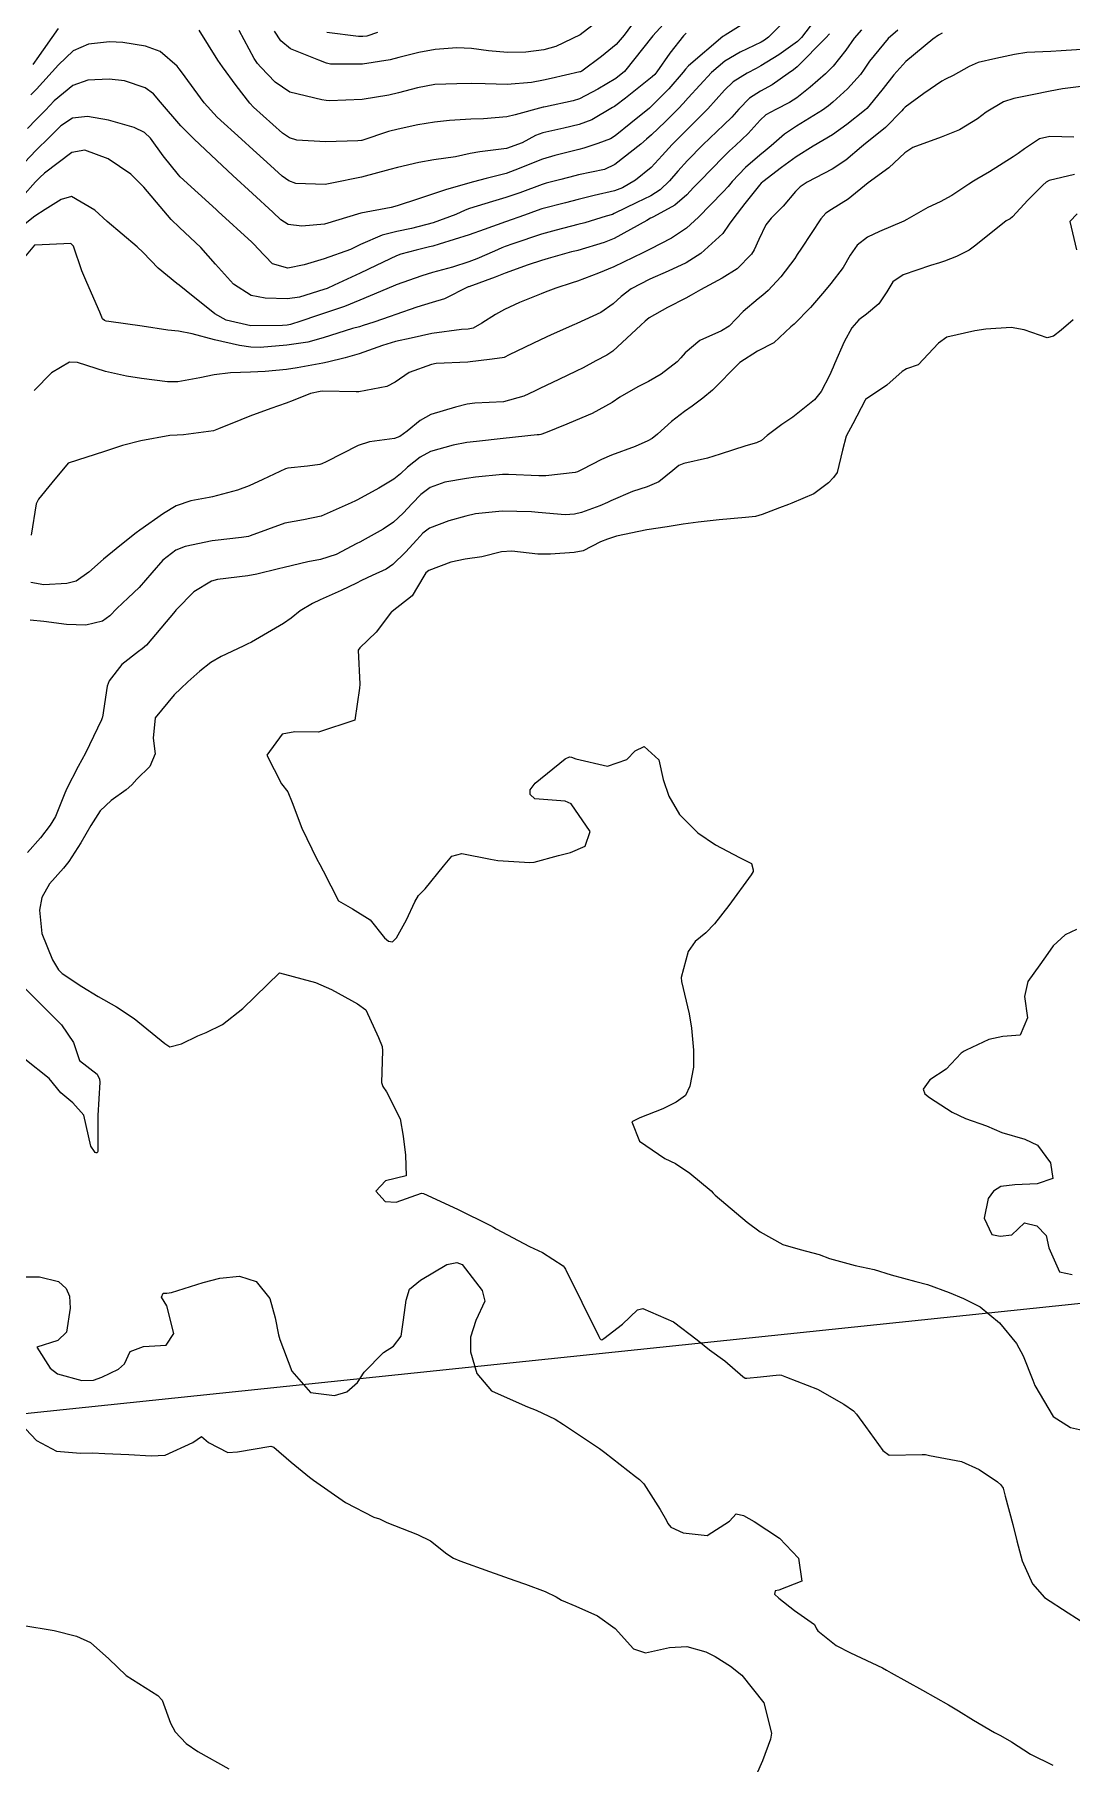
# Model space of a CAD drawing. Header units: metres. Extents: x 298520 to 308411, y 7433745 to 7450750.
# Drawn here: x 303359.4 to 303416.7, y 7440707 to 7440802.5 of the extents above; entities that cross this region are included whole.
import ezdxf

# ---------------------------------------------------------------- set-up
doc = ezdxf.new("R2010")
doc.units = ezdxf.units.M
doc.header["$LTSCALE"] = 10
doc.linetypes.add('CONTINUO', pattern=[0])
for name, color, linetype in [('Curvas de Nivel 1m', 11, 'Continuous'), ('Curvas de Nivel 5m', 15, 'Continuous'), ('TEXTO', 45, 'Continuous')]:
    doc.layers.add(name, color=color, linetype=linetype)

msp = doc.modelspace()

# ---------------------------------------------------------------- linework, layer by layer
at = {"layer": 'Curvas de Nivel 1m', "flags": 128}
for points, elevation in [([(303400.751, 7440803.132), (303399.944, 7440802.336), (303399.717, 7440802.163), (303399.54, 7440802.059), (303398.387, 7440801.499), (303397.529, 7440800.996), (303396.791, 7440800.371), (303395.509, 7440798.978), (303395.23, 7440798.669), (303394.97, 7440798.395), (303394.239, 7440797.655), (303393.481, 7440796.928), (303393.204, 7440796.687), (303392.891, 7440796.419), (303391.461, 7440795.29), (303390.886, 7440795.019), (303389.455, 7440794.718), (303389.244, 7440794.674), (303388.475, 7440794.47), (303387.665, 7440794.262), (303387.449, 7440794.196), (303386.208, 7440793.732), (303385.437, 7440793.467), (303384.706, 7440793.245), (303383.428, 7440792.857), (303383.194, 7440792.766), (303382.673, 7440792.541), (303381.418, 7440792.077), (303380.227, 7440791.76), (303379.413, 7440791.603), (303378.6, 7440791.399), (303377.406, 7440790.871), (303376.851, 7440790.608), (303375.397, 7440790.078), (303374.29, 7440789.745), (303373.392, 7440789.576), (303372.546, 7440789.814), (303371.722, 7440790.675), (303371.573, 7440790.846), (303371.406, 7440791.01), (303369.548, 7440792.699), (303369.425, 7440792.814), (303368.438, 7440793.71), (303367.451, 7440794.619), (303367.355, 7440794.721), (303366.506, 7440795.777), (303365.799, 7440796.745), (303365.478, 7440797.056), (303364.895, 7440797.343), (303363.488, 7440797.75), (303362.321, 7440797.951), (303361.489, 7440797.861), (303360.848, 7440797.434), (303360.219, 7440796.809), (303359.465, 7440796.077), (303358.854, 7440795.431)], 736), ([(303398.723, 7440803.181), (303397.544, 7440802.439), (303397.496, 7440802.408), (303397.432, 7440802.362), (303395.526, 7440800.736), (303395.358, 7440800.558), (303395.231, 7440800.393), (303394.432, 7440799.482), (303393.504, 7440798.534), (303393.364, 7440798.412), (303392.335, 7440797.583), (303391.479, 7440796.873), (303391.209, 7440796.71), (303390.51, 7440796.45), (303389.739, 7440796.189), (303389.469, 7440796.115), (303388.149, 7440795.79), (303387.464, 7440795.583), (303385.936, 7440794.981), (303385.456, 7440794.807), (303385.223, 7440794.744), (303384.351, 7440794.521), (303383.648, 7440794.33), (303383.449, 7440794.283), (303382.102, 7440793.891), (303381.44, 7440793.668), (303380.605, 7440793.398), (303379.429, 7440793.003), (303379.098, 7440792.913), (303377.423, 7440792.6), (303375.417, 7440792.001), (303374.163, 7440791.895), (303373.416, 7440791.976), (303372.997, 7440792.235), (303372.559, 7440792.663), (303371.438, 7440793.701), (303370.359, 7440794.691), (303369.461, 7440795.515), (303368.194, 7440796.713), (303367.484, 7440797.438), (303366.361, 7440798.737), (303365.965, 7440799.201), (303365.511, 7440799.538), (303364.362, 7440799.914), (303363.515, 7440800.016), (303362.346, 7440799.95), (303361.512, 7440799.652), (303360.488, 7440798.805), (303360.004, 7440798.304), (303359.487, 7440797.778), (303359.017, 7440797.287)], 737), ([(303394.51, 7440803.449), (303393.56, 7440802.41), (303391.984, 7440800.433), (303391.519, 7440800.039), (303390.511, 7440799.452), (303389.508, 7440798.931), (303389.163, 7440798.807), (303387.624, 7440798.479), (303387.526, 7440798.456), (303387.503, 7440798.454), (303385.952, 7440798.047), (303385.494, 7440797.929), (303384.197, 7440797.818), (303383.492, 7440797.797), (303382.316, 7440797.723), (303381.489, 7440797.635), (303380.577, 7440797.479), (303379.483, 7440797.25), (303378.954, 7440797.112), (303377.473, 7440796.625), (303377.453, 7440796.62), (303377.254, 7440796.603), (303375.472, 7440796.538), (303373.89, 7440796.646), (303373.475, 7440796.77), (303373.104, 7440797.03), (303371.5, 7440798.463), (303371.296, 7440798.682), (303370.542, 7440799.661), (303369.78, 7440800.697), (303369.527, 7440801.062), (303368.492, 7440802.711)], 739), ([(303390.673, 7440803.332), (303389.543, 7440802.46), (303388.189, 7440801.821), (303387.534, 7440801.629), (303386.534, 7440801.496), (303385.533, 7440801.479), (303384.475, 7440801.579), (303383.535, 7440801.696), (303382.725, 7440801.733), (303381.534, 7440801.643), (303380.627, 7440801.474), (303379.529, 7440801.199), (303379.04, 7440801.072), (303377.525, 7440800.831), (303375.745, 7440800.846), (303375.526, 7440800.898), (303375.105, 7440801.056), (303373.533, 7440801.691), (303373.008, 7440802.128), (303372.649, 7440802.663)], 741), ([(303405.083, 7440802.742), (303404.686, 7440802.279), (303404.215, 7440801.604), (303403.527, 7440800.734), (303403.098, 7440800.296), (303402.255, 7440799.566), (303401.503, 7440798.969), (303401.111, 7440798.712), (303400.352, 7440798.331), (303399.797, 7440798.03), (303399.487, 7440797.75), (303398.823, 7440797.003), (303398.13, 7440796.353), (303397.784, 7440796.042), (303397.467, 7440795.727), (303396.157, 7440794.379), (303395.808, 7440794.024), (303395.441, 7440793.626), (303394.776, 7440793.054), (303393.591, 7440792.408), (303393.478, 7440792.354), (303393.422, 7440792.322), (303393.217, 7440792.209), (303391.411, 7440791.215), (303390.867, 7440790.986), (303389.404, 7440790.548), (303389.334, 7440790.53), (303389.07, 7440790.463), (303387.775, 7440790.1), (303387.398, 7440789.994), (303386.666, 7440789.761), (303385.391, 7440789.284), (303384.837, 7440789.067), (303383.383, 7440788.544), (303383.355, 7440788.53), (303382.044, 7440787.879), (303381.369, 7440787.664), (303380.519, 7440787.415), (303379.359, 7440787.017), (303379.036, 7440786.905), (303378.133, 7440786.592), (303377.549, 7440786.4), (303377.35, 7440786.336), (303376.972, 7440786.228), (303375.344, 7440785.722), (303374.492, 7440785.488), (303373.339, 7440785.307), (303371.861, 7440785.195), (303371.338, 7440785.212), (303370.724, 7440785.302), (303369.342, 7440785.606), (303368.113, 7440785.945), (303367.347, 7440786.083), (303366.77, 7440786.151), (303365.349, 7440786.374), (303363.493, 7440786.627), (303363.352, 7440786.65), (303363.262, 7440786.682), (303363.159, 7440786.773), (303363.001, 7440787.133), (303362.286, 7440788.786), (303362.012, 7440789.414), (303361.556, 7440790.788), (303361.404, 7440790.924), (303359.431, 7440790.847), (303359.403, 7440790.836), (303358.478, 7440789.743)], 733), ([(303403.319, 7440802.521), (303403.115, 7440802.296), (303401.527, 7440800.693), (303401.318, 7440800.529), (303401.036, 7440800.325), (303400.151, 7440799.696), (303399.508, 7440799.34), (303398.898, 7440798.95), (303398.308, 7440798.352), (303397.927, 7440797.918), (303397.484, 7440797.486), (303396.318, 7440796.377), (303395.464, 7440795.513), (303394.928, 7440794.926), (303394.484, 7440794.4), (303393.959, 7440793.891), (303393.44, 7440793.571), (303392.667, 7440793.189), (303391.425, 7440792.58), (303391.325, 7440792.54), (303390.979, 7440792.444), (303389.798, 7440792.077), (303389.418, 7440791.972), (303388.22, 7440791.667), (303387.413, 7440791.445), (303385.823, 7440790.919), (303385.405, 7440790.767), (303385.217, 7440790.699), (303384.812, 7440790.516), (303383.84, 7440790.084), (303383.397, 7440789.917), (303382.479, 7440789.629), (303381.391, 7440789.328), (303380.803, 7440789.152), (303379.384, 7440788.655), (303379.33, 7440788.634), (303379.215, 7440788.582), (303377.937, 7440788.032), (303377.371, 7440787.799), (303376.521, 7440787.458), (303375.359, 7440787.068), (303375.032, 7440786.959), (303374.102, 7440786.643), (303373.538, 7440786.461), (303373.351, 7440786.426), (303373.098, 7440786.401), (303371.35, 7440786.388), (303369.978, 7440786.694), (303369.358, 7440787.038), (303367.77, 7440788.323), (303367.382, 7440788.627), (303367.252, 7440788.722), (303366.226, 7440789.572), (303365.4, 7440790.432), (303365.069, 7440790.753), (303363.417, 7440792.154), (303362.733, 7440792.777), (303361.434, 7440793.521), (303360.873, 7440793.357), (303359.976, 7440792.812), (303359.419, 7440792.448), (303358.52, 7440791.72)], 734), ([(303395.392, 7440802.545), (303395.251, 7440802.393), (303394.488, 7440801.446), (303393.769, 7440800.408), (303393.662, 7440800.269), (303393.52, 7440800.139), (303392.045, 7440798.968), (303391.504, 7440798.552), (303391.438, 7440798.506), (303391.327, 7440798.442), (303390.177, 7440797.769), (303389.489, 7440797.511), (303388.644, 7440797.31), (303387.481, 7440797.04), (303387.073, 7440796.892), (303386.346, 7440796.497), (303385.47, 7440796.187), (303383.99, 7440796.002), (303383.467, 7440795.911), (303382.649, 7440795.726), (303381.463, 7440795.552), (303380.627, 7440795.403), (303379.458, 7440795.125), (303379.028, 7440795.014), (303377.453, 7440794.6), (303375.816, 7440794.255), (303375.446, 7440794.199), (303373.839, 7440794.254), (303373.449, 7440794.387), (303373.082, 7440794.656), (303372.224, 7440795.432), (303371.467, 7440796.109), (303370.825, 7440796.686), (303369.491, 7440797.915), (303368.76, 7440798.707), (303367.52, 7440800.413), (303367.387, 7440800.587), (303367.268, 7440800.724), (303366.33, 7440801.537), (303365.534, 7440801.824), (303364.267, 7440802.031), (303363.536, 7440802.071), (303362.375, 7440801.941), (303361.531, 7440801.566), (303360.72, 7440800.802), (303359.509, 7440799.456), (303359.189, 7440799.14)], 738), ([(303409.548, 7440802.557), (303409.332, 7440802.436), (303409.032, 7440802.225), (303407.53, 7440800.993), (303406.872, 7440800.257), (303406.287, 7440799.487), (303405.497, 7440798.526), (303405.374, 7440798.392), (303405.241, 7440798.273), (303404.27, 7440797.497), (303403.479, 7440796.942), (303402.419, 7440796.306), (303401.467, 7440795.716), (303400.663, 7440795.126), (303399.633, 7440794.338), (303399.536, 7440794.255), (303399.45, 7440794.153), (303398.646, 7440793.137), (303398.024, 7440792.354), (303397.781, 7440791.995), (303397.414, 7440791.478), (303396.216, 7440790.378), (303395.398, 7440789.867), (303394.397, 7440789.396), (303393.388, 7440788.959), (303392.358, 7440788.425), (303391.804, 7440788.006), (303391.37, 7440787.605), (303390.681, 7440787.129), (303389.354, 7440786.511), (303389.318, 7440786.495), (303389.235, 7440786.461), (303387.931, 7440785.891), (303387.344, 7440785.618), (303385.613, 7440784.783), (303385.334, 7440784.641), (303385.233, 7440784.612), (303384.529, 7440784.518), (303383.466, 7440784.393), (303383.331, 7440784.383), (303381.589, 7440784.296), (303381.328, 7440784.253), (303380.097, 7440783.797), (303379.313, 7440783.268), (303378.861, 7440783.033), (303377.305, 7440782.736), (303377.174, 7440782.733), (303375.305, 7440782.771), (303375.173, 7440782.763), (303374.64, 7440782.637), (303373.683, 7440782.263), (303373.298, 7440782.109), (303372.453, 7440781.822), (303371.29, 7440781.386), (303370.79, 7440781.183), (303369.569, 7440780.697), (303369.369, 7440780.612), (303369.282, 7440780.588), (303367.634, 7440780.362), (303367.279, 7440780.352), (303366.875, 7440780.322), (303365.276, 7440780.034), (303364.265, 7440779.768), (303363.27, 7440779.442), (303361.263, 7440778.8), (303360.345, 7440777.71), (303359.619, 7440776.816), (303359.49, 7440776.557), (303359.213, 7440774.82)], 731), ([(303360.701, 7440802.803), (303359.526, 7440801.125), (303359.402, 7440800.943), (303359.307, 7440800.822)], 739), ([(303407.086, 7440802.71), (303406.563, 7440802.255), (303405.53, 7440801.012), (303405.235, 7440800.564), (303405.026, 7440800.275), (303404.315, 7440799.478), (303403.5, 7440798.73), (303403.26, 7440798.53), (303402.933, 7440798.298), (303401.484, 7440797.404), (303400.831, 7440796.975), (303400.085, 7440796.334), (303399.759, 7440796.048), (303399.468, 7440795.819), (303398.674, 7440795.135), (303397.942, 7440794.355), (303397.718, 7440794.088), (303397.444, 7440793.788), (303396.743, 7440793.061), (303396.073, 7440792.38), (303395.417, 7440791.787), (303394.584, 7440791.225), (303393.405, 7440790.613), (303393.006, 7440790.416), (303391.395, 7440789.648), (303390.545, 7440789.295), (303389.387, 7440788.855), (303389.093, 7440788.756), (303388.188, 7440788.472), (303387.605, 7440788.252), (303387.378, 7440788.159), (303386.194, 7440787.674), (303385.365, 7440787.287), (303384.87, 7440787.005), (303384.112, 7440786.522), (303383.621, 7440786.256), (303383.35, 7440786.198), (303382.985, 7440786.172), (303381.347, 7440785.956), (303380.206, 7440785.71), (303379.342, 7440785.51), (303378.63, 7440785.297), (303377.335, 7440784.843), (303376.56, 7440784.612), (303375.586, 7440784.369), (303375.328, 7440784.32), (303373.908, 7440784.06), (303373.323, 7440783.974), (303372.132, 7440783.856), (303371.32, 7440783.821), (303370.218, 7440783.793), (303369.318, 7440783.675), (303368.521, 7440783.502), (303367.312, 7440783.296), (303366.751, 7440783.289), (303365.314, 7440783.468), (303364.476, 7440783.597), (303363.319, 7440783.855), (303361.764, 7440784.356), (303361.326, 7440784.372), (303360.338, 7440783.789), (303359.385, 7440782.819)], 732), ([(303378.348, 7440802.592), (303377.748, 7440802.391), (303377.54, 7440802.357), (303377.299, 7440802.362), (303375.542, 7440802.587)], 742), ([(303417.516, 7440799.638), (303416.188, 7440799.468), (303415.511, 7440799.349), (303414.517, 7440799.151), (303413.505, 7440798.946), (303412.922, 7440798.758), (303411.973, 7440798.193), (303411.489, 7440797.817), (303410.491, 7440797.202), (303409.479, 7440796.809), (303407.914, 7440796.243), (303407.47, 7440795.935), (303406.602, 7440795.118), (303405.453, 7440794.29), (303404.338, 7440793.383), (303403.431, 7440792.818), (303403.12, 7440792.602), (303402.839, 7440792.299), (303401.77, 7440790.678), (303401.538, 7440790.318), (303401.401, 7440790.111), (303400.636, 7440789.082), (303399.921, 7440788.335), (303399.634, 7440788.083), (303399.376, 7440787.882), (303398.538, 7440787.176), (303397.768, 7440786.364), (303397.35, 7440786.098), (303396.15, 7440785.577), (303395.338, 7440784.889), (303395.111, 7440784.616), (303394.893, 7440784.394), (303394.017, 7440783.709), (303393.316, 7440783.311), (303392.718, 7440783.012), (303391.732, 7440782.434), (303391.3, 7440782.154), (303390.205, 7440781.539), (303389.29, 7440781.147), (303388.802, 7440780.951), (303387.617, 7440780.477), (303387.377, 7440780.384), (303387.282, 7440780.369), (303387.157, 7440780.357), (303385.279, 7440780.152), (303383.806, 7440779.996), (303383.277, 7440779.935), (303382.53, 7440779.796), (303381.272, 7440779.436), (303380.699, 7440779.135), (303379.997, 7440778.573), (303379.619, 7440778.215), (303379.253, 7440777.912), (303378.415, 7440777.419), (303377.235, 7440776.771), (303377.121, 7440776.716), (303376.894, 7440776.605), (303375.225, 7440775.866), (303374.259, 7440775.676), (303373.221, 7440775.483), (303371.312, 7440774.776), (303371.214, 7440774.744), (303370.822, 7440774.684), (303369.382, 7440774.526), (303369.21, 7440774.506), (303367.726, 7440774.194), (303367.202, 7440773.985), (303366.488, 7440773.436), (303365.872, 7440772.74), (303365.175, 7440771.922), (303364.574, 7440771.354), (303363.941, 7440770.762), (303363.561, 7440770.364), (303363.156, 7440770.071), (303362.226, 7440769.856), (303361.154, 7440769.879), (303359.917, 7440770.05), (303359.156, 7440770.13)], 729), ([(303416.82, 7440796.796), (303415.48, 7440796.847), (303414.918, 7440796.717), (303414.08, 7440796.164), (303413.734, 7440795.904), (303413.468, 7440795.719), (303412.159, 7440794.889), (303411.456, 7440794.476), (303411.28, 7440794.376), (303411.008, 7440794.204), (303410.08, 7440793.577), (303409.438, 7440793.228), (303408.747, 7440792.916), (303407.58, 7440792.248), (303407.422, 7440792.166), (303406.078, 7440791.601), (303405.413, 7440791.275), (303404.846, 7440790.838), (303404.457, 7440790.279), (303404.078, 7440789.601), (303403.387, 7440788.723), (303403.031, 7440788.295), (303402.271, 7440787.405), (303401.355, 7440786.482), (303401.267, 7440786.408), (303401.184, 7440786.322), (303400.233, 7440785.443), (303399.339, 7440784.978), (303398.365, 7440784.355), (303397.852, 7440783.835), (303397.317, 7440783.292), (303396.846, 7440782.838), (303396.315, 7440782.38), (303395.73, 7440781.955), (303395.296, 7440781.649), (303394.584, 7440781.104), (303393.819, 7440780.405), (303393.524, 7440780.164), (303393.279, 7440780.022), (303392.579, 7440779.724), (303391.271, 7440779.235), (303390.711, 7440779.003), (303389.655, 7440778.456), (303389.395, 7440778.324), (303389.26, 7440778.281), (303387.638, 7440778.095), (303387.257, 7440778.092), (303385.584, 7440778.18), (303385.258, 7440778.175), (303383.753, 7440778.027), (303383.254, 7440777.959), (303382.058, 7440777.741), (303381.246, 7440777.448), (303380.739, 7440777.066), (303380.261, 7440776.57), (303379.761, 7440776.041), (303379.223, 7440775.54), (303378.65, 7440775.155), (303377.655, 7440774.596), (303377.368, 7440774.441), (303377.209, 7440774.357), (303376.062, 7440773.755), (303375.196, 7440773.47), (303374.49, 7440773.341), (303373.189, 7440773.043), (303372.881, 7440772.961), (303371.685, 7440772.672), (303371.182, 7440772.574), (303369.505, 7440772.371), (303369.179, 7440772.286), (303368.197, 7440771.686), (303367.245, 7440770.719), (303367.207, 7440770.675), (303367.162, 7440770.623), (303365.575, 7440768.744), (303365.349, 7440768.537), (303365.138, 7440768.401), (303364.217, 7440767.669), (303363.518, 7440766.766), (303363.406, 7440766.471), (303363.143, 7440764.769), (303363.132, 7440764.73), (303363.091, 7440764.621), (303362.204, 7440762.783), (303361.807, 7440762.043), (303361.172, 7440760.798), (303361.04, 7440760.484), (303360.548, 7440759.284), (303360.26, 7440758.808), (303359.72, 7440758.105), (303359, 7440757.29)], 728), ([(303416.856, 7440794.739), (303415.455, 7440794.404), (303415.293, 7440794.313), (303415.107, 7440794.153), (303414.272, 7440793.33), (303413.426, 7440792.403), (303413.296, 7440792.301), (303413.078, 7440792.175), (303411.409, 7440790.847), (303411.038, 7440790.572), (303410.336, 7440790.211), (303409.668, 7440789.95), (303409.399, 7440789.868), (303408.891, 7440789.721), (303407.392, 7440789.197), (303406.822, 7440788.823), (303406.474, 7440788.259), (303406.04, 7440787.597), (303405.364, 7440787.031), (303404.928, 7440786.706), (303404.55, 7440786.278), (303404.125, 7440785.502), (303403.601, 7440784.287), (303403.522, 7440784.097), (303403.323, 7440783.635), (303402.856, 7440782.75), (303402.495, 7440782.302), (303401.293, 7440781.334), (303400.678, 7440780.938), (303399.875, 7440780.334), (303399.56, 7440780.058), (303399.279, 7440779.915), (303398.689, 7440779.761), (303397.272, 7440779.3), (303396.578, 7440779.069), (303395.267, 7440778.788), (303394.989, 7440778.669), (303394.666, 7440778.396), (303393.888, 7440777.769), (303393.249, 7440777.498), (303392.435, 7440777.232), (303391.237, 7440776.715), (303391.048, 7440776.63), (303390.623, 7440776.446), (303389.611, 7440776.074), (303389.228, 7440775.976), (303388.71, 7440775.95), (303387.229, 7440776.072), (303386.852, 7440776.109), (303385.229, 7440776.149), (303383.754, 7440775.998), (303383.226, 7440775.877), (303382.292, 7440775.612), (303381.219, 7440775.206), (303380.854, 7440774.926), (303380.523, 7440774.567), (303379.896, 7440773.88), (303379.192, 7440773.196), (303378.822, 7440772.95), (303378.046, 7440772.591), (303377.469, 7440772.309), (303377.179, 7440772.165), (303376.331, 7440771.769), (303375.169, 7440771.244), (303374.747, 7440771.054), (303374.066, 7440770.641), (303373.567, 7440770.238), (303373.156, 7440769.938), (303371.381, 7440768.912), (303371.144, 7440768.792), (303371.068, 7440768.757), (303370.915, 7440768.682), (303369.717, 7440768.111), (303369.129, 7440767.786), (303368.521, 7440767.307), (303367.869, 7440766.712), (303367.481, 7440766.345), (303367.106, 7440766.007), (303366.063, 7440764.735), (303365.954, 7440763.61), (303366.062, 7440762.735), (303365.759, 7440762.043), (303365.052, 7440761.346), (303364.764, 7440761.037), (303364.464, 7440760.756), (303363.637, 7440760.164), (303363.031, 7440759.585), (303362.51, 7440758.778), (303361.963, 7440757.831), (303361.287, 7440756.796), (303360.989, 7440756.435), (303360.231, 7440755.557), (303359.802, 7440754.812), (303359.665, 7440754.114), (303359.806, 7440752.811), (303360.383, 7440751.354), (303360.715, 7440750.802), (303360.921, 7440750.606), (303362.014, 7440749.884), (303362.909, 7440749.335), (303363.93, 7440748.76), (303364.894, 7440748.125), (303366.587, 7440746.733), (303366.871, 7440746.562), (303367.515, 7440746.72), (303368.425, 7440747.159), (303368.883, 7440747.341), (303369.784, 7440747.796), (303370.903, 7440748.68), (303372.923, 7440750.65), (303374.918, 7440750.115), (303375.805, 7440749.73), (303376.908, 7440749.113), (303377.24, 7440748.939), (303377.7, 7440748.598), (303378.397, 7440747.07), (303378.595, 7440746.584), (303378.624, 7440746.338), (303378.561, 7440744.584), (303378.642, 7440744.374), (303378.848, 7440744.069), (303379.59, 7440742.572), (303379.769, 7440741.62), (303379.896, 7440740.569), (303379.926, 7440739.435), (303378.789, 7440739.161), (303378.26, 7440738.588), (303378.774, 7440738.015), (303379.367, 7440737.981), (303380.782, 7440738.47), (303380.877, 7440738.463), (303382.769, 7440737.599), (303384.586, 7440736.681), (303384.754, 7440736.599), (303384.908, 7440736.508), (303386.743, 7440735.532), (303387.462, 7440735.201), (303388.604, 7440734.462), (303388.665, 7440734.394), (303388.731, 7440734.279), (303389.632, 7440732.451), (303390.565, 7440730.561), (303390.631, 7440730.441), (303390.682, 7440730.398), (303390.74, 7440730.381), (303390.848, 7440730.438), (303391.876, 7440731.247), (303392.707, 7440732.033), (303393.009, 7440732.107), (303394.698, 7440731.364), (303396.006, 7440730.377), (303396.677, 7440729.816), (303397.527, 7440729.213), (303398.526, 7440728.342), (303398.662, 7440728.257), (303398.751, 7440728.249), (303399.498, 7440728.332), (303400.538, 7440728.448), (303400.664, 7440728.42), (303400.948, 7440728.317), (303402.653, 7440727.639), (303404.103, 7440726.816), (303404.636, 7440726.446), (303404.815, 7440726.268), (303405.312, 7440725.577), (303406.26, 7440724.254), (303406.61, 7440723.993), (303408.432, 7440724.044), (303408.611, 7440724.039), (303408.838, 7440723.99), (303410.607, 7440723.648), (303411.591, 7440723.203), (303412.596, 7440722.528), (303412.789, 7440722.372), (303412.913, 7440722.175), (303413.02, 7440721.74), (303413.441, 7440720.167), (303413.659, 7440719.268), (303413.966, 7440718.159), (303414.524, 7440716.891), (303415.198, 7440716.143), (303416.505, 7440715.289), (303418.351, 7440714.111)], 727), ([(303416.998, 7440792.566), (303416.594, 7440792.138), (303416.963, 7440790.579)], 726), ([(303416.773, 7440786.722), (303416.11, 7440786.142), (303415.684, 7440785.812), (303415.349, 7440785.719), (303414.075, 7440786.163), (303413.354, 7440786.298), (303411.953, 7440786.191), (303411.352, 7440786.108), (303409.798, 7440785.766), (303409.345, 7440785.43), (303408.223, 7440784.237), (303407.571, 7440784.004), (303407.327, 7440783.857), (303406.474, 7440783.1), (303405.304, 7440782.311), (303405.287, 7440782.286), (303405.277, 7440782.27), (303404.599, 7440780.968), (303404.238, 7440780.28), (303404.043, 7440779.514), (303403.739, 7440778.285), (303403.544, 7440778.001), (303403.254, 7440777.707), (303402.442, 7440777.105), (303401.237, 7440776.583), (303401.042, 7440776.516), (303400.548, 7440776.327), (303399.602, 7440775.963), (303399.228, 7440775.858), (303398.678, 7440775.799), (303397.226, 7440775.662), (303396.064, 7440775.542), (303395.223, 7440775.424), (303394.343, 7440775.278), (303393.22, 7440775.114), (303391.55, 7440774.768), (303391.215, 7440774.661), (303391.051, 7440774.605), (303390.663, 7440774.445), (303389.712, 7440773.948), (303389.204, 7440773.858), (303387.907, 7440773.775), (303387.202, 7440773.775), (303385.765, 7440773.944), (303385.204, 7440773.903), (303384.104, 7440773.616), (303383.197, 7440773.5), (303382.4, 7440773.337), (303381.188, 7440772.867), (303381.014, 7440772.733), (303380.901, 7440772.563), (303380.268, 7440771.473), (303379.163, 7440770.608), (303379.145, 7440770.598), (303379.123, 7440770.58), (303378.28, 7440769.46), (303377.376, 7440768.598), (303377.278, 7440768.462), (303377.371, 7440766.597), (303377.343, 7440766.365), (303377.093, 7440764.6), (303375.086, 7440763.941), (303373.778, 7440763.951), (303373.085, 7440763.834), (303372.237, 7440762.663), (303373.049, 7440761.084), (303373.389, 7440760.647), (303373.628, 7440760.053), (303374.165, 7440758.639), (303374.997, 7440756.926), (303375.164, 7440756.628), (303375.346, 7440756.27), (303376.182, 7440754.618), (303376.969, 7440754.176), (303377.947, 7440753.579), (303378.725, 7440752.583), (303378.95, 7440752.386), (303379.176, 7440752.351), (303379.402, 7440752.576), (303379.952, 7440753.581), (303380.399, 7440754.566), (303380.617, 7440754.923), (303380.98, 7440755.286), (303381.985, 7440756.545), (303382.445, 7440757.095), (303383.004, 7440757.24), (303384.589, 7440756.924), (303384.998, 7440756.85), (303386.756, 7440756.733), (303386.997, 7440756.759), (303388.339, 7440757.134), (303389.005, 7440757.284), (303389.816, 7440757.647), (303390.093, 7440758.449), (303389.038, 7440759.987), (303388.707, 7440760.133), (303387.041, 7440760.253), (303386.775, 7440760.493), (303386.776, 7440760.762), (303387.049, 7440761.118), (303388.72, 7440762.465), (303388.955, 7440762.571), (303389.064, 7440762.561), (303389.31, 7440762.458), (303391.059, 7440762.065), (303392.118, 7440762.424), (303392.586, 7440762.901), (303393.074, 7440763.15), (303393.889, 7440762.402), (303394.134, 7440761.317), (303394.439, 7440760.396), (303395.033, 7440759.399), (303396.05, 7440758.38), (303397.013, 7440757.719), (303398.338, 7440757.015), (303398.998, 7440756.685), (303399.099, 7440756.339), (303399.091, 7440756.24), (303398.99, 7440756.06), (303397.758, 7440754.358), (303396.963, 7440753.343), (303396.477, 7440752.856), (303395.9, 7440752.381), (303395.507, 7440751.822), (303395.118, 7440750.388), (303395.142, 7440750.167), (303395.556, 7440748.383), (303395.691, 7440747.582), (303395.81, 7440746.381), (303395.808, 7440745.436), (303395.604, 7440744.382), (303395.359, 7440743.873), (303394.844, 7440743.508), (303394.103, 7440743.135), (303392.835, 7440742.63), (303392.387, 7440742.417), (303392.817, 7440741.343), (303394.224, 7440740.396), (303394.8, 7440740.113), (303395.606, 7440739.57), (303396.785, 7440738.598), (303396.894, 7440738.479), (303397.002, 7440738.367), (303398.761, 7440736.875), (303399.484, 7440736.333), (303400.746, 7440735.631), (303401.7, 7440735.354), (303402.741, 7440735.095), (303403.31, 7440734.863), (303404.735, 7440734.474), (303405.781, 7440734.26), (303406.73, 7440733.97), (303408.089, 7440733.592), (303408.725, 7440733.433), (303409.935, 7440732.993), (303410.718, 7440732.664), (303411.637, 7440732.191), (303412.7, 7440731.313), (303413.643, 7440730.166), (303414.009, 7440729.493), (303414.546, 7440728.152), (303414.658, 7440727.846), (303415.668, 7440726.14), (303416.627, 7440725.539), (303417.782, 7440725.27)], 726), ([(303358.912, 7440749.741), (303359.852, 7440748.811), (303360.887, 7440747.767), (303361.552, 7440746.79), (303361.884, 7440745.806), (303362.856, 7440745.049), (303362.991, 7440744.769), (303363.008, 7440744.612), (303362.898, 7440742.769), (303362.896, 7440742.706), (303362.887, 7440740.769), (303362.866, 7440740.705), (303362.802, 7440740.694), (303362.749, 7440740.718), (303362.703, 7440740.771), (303362.507, 7440741.075), (303362.129, 7440742.781), (303361.519, 7440743.469), (303360.845, 7440744.014), (303360.205, 7440744.806), (303358.864, 7440745.88)], 728), ([(303358.723, 7440733.846), (303359.678, 7440733.856), (303360.721, 7440733.6), (303361.138, 7440733.215), (303361.333, 7440732.791), (303361.374, 7440732.119), (303361.168, 7440730.793), (303360.678, 7440730.328), (303359.519, 7440729.967), (303360.262, 7440728.804), (303360.66, 7440728.493), (303362.01, 7440728.133), (303362.657, 7440728.151), (303363.118, 7440728.306), (303364.035, 7440728.756), (303364.371, 7440729.048), (303364.673, 7440729.734), (303365.409, 7440730.009), (303366.676, 7440730.077), (303367.084, 7440730.724), (303366.706, 7440732.249), (303366.405, 7440732.733), (303366.5, 7440732.947), (303366.715, 7440732.946), (303366.969, 7440732.979), (303368.721, 7440733.544), (303369.633, 7440733.782), (303370.725, 7440733.894), (303371.649, 7440733.593), (303372.39, 7440732.655), (303372.697, 7440731.597), (303372.879, 7440730.648), (303372.943, 7440730.385), (303373.606, 7440728.641), (303374.645, 7440727.46), (303375.963, 7440727.297), (303376.646, 7440727.506), (303377.235, 7440728.02), (303377.609, 7440728.596), (303378.674, 7440729.666), (303379.237, 7440730.014), (303379.65, 7440730.57), (303379.785, 7440731.481), (303379.922, 7440732.568), (303380.113, 7440733.172), (303380.724, 7440733.676), (303382.184, 7440734.538), (303382.734, 7440734.643), (303383.028, 7440734.527), (303384.135, 7440733.099), (303384.274, 7440732.514), (303383.77, 7440731.446), (303383.485, 7440730.522), (303383.482, 7440729.714), (303383.838, 7440728.518), (303384.649, 7440727.564), (303386.335, 7440726.796), (303386.636, 7440726.676), (303387.112, 7440726.483), (303388.151, 7440725.99), (303388.625, 7440725.692), (303390.499, 7440724.441), (303390.612, 7440724.363), (303390.902, 7440724.145), (303392.597, 7440722.825), (303392.828, 7440722.649), (303393.057, 7440722.413), (303393.965, 7440721.006), (303394.312, 7440720.394), (303394.393, 7440720.224), (303394.559, 7440720.016), (303395.234, 7440719.705), (303396.555, 7440719.563), (303397.794, 7440720.352), (303398.152, 7440720.763), (303398.568, 7440720.671), (303399.162, 7440720.334), (303400.554, 7440719.424), (303401.611, 7440718.309), (303401.793, 7440717.038), (303400.516, 7440716.544), (303400.323, 7440716.515), (303400.286, 7440716.322), (303400.511, 7440716.108), (303401.387, 7440715.428), (303402.496, 7440714.652), (303402.598, 7440714.403), (303402.667, 7440714.297), (303403.69, 7440713.487), (303404.481, 7440713.089), (303406.248, 7440712.252), (303406.471, 7440712.129), (303406.728, 7440711.988), (303408.455, 7440711.026), (303409.884, 7440710.206), (303410.44, 7440709.885), (303411.263, 7440709.363), (303412.428, 7440708.675), (303412.766, 7440708.515), (303413.362, 7440708.166), (303414.413, 7440707.486), (303415.657, 7440706.884)], 728), ([(303358.627, 7440725.754), (303359.513, 7440724.811), (303360.607, 7440724.229), (303361.937, 7440724.111), (303362.606, 7440724.124), (303363.283, 7440724.086), (303364.606, 7440724.041), (303365.834, 7440723.966), (303366.606, 7440724.002), (303368.139, 7440724.707), (303368.616, 7440725.033), (303368.999, 7440724.696), (303370.071, 7440724.148), (303370.608, 7440724.184), (303372.456, 7440724.497), (303372.611, 7440724.451), (303373.576, 7440723.613), (303374.595, 7440722.793), (303374.815, 7440722.628), (303376.575, 7440721.383), (303378.141, 7440720.586), (303378.457, 7440720.477), (303378.561, 7440720.433), (303378.857, 7440720.28), (303380.554, 7440719.623), (303381.28, 7440719.279), (303382.168, 7440718.544), (303382.54, 7440718.318), (303382.901, 7440718.171), (303384.529, 7440717.576), (303385.935, 7440717.083), (303386.519, 7440716.873), (303387.602, 7440716.474), (303388.214, 7440716.168), (303388.508, 7440715.993), (303389.295, 7440715.662), (303390.5, 7440715.136), (303391.479, 7440714.43), (303392.482, 7440713.298), (303393.158, 7440713.088), (303394.483, 7440713.386), (303395.438, 7440713.426), (303396.481, 7440713.141), (303397.002, 7440712.886), (303397.848, 7440712.349), (303398.466, 7440711.858), (303399.685, 7440710.328), (303400.107, 7440708.643), (303400.058, 7440708.324), (303399.614, 7440707.118), (303399.264, 7440706.331)], 729)]:
    msp.add_lwpolyline(points, dxfattribs=dict(at, elevation=elevation))
at = {"layer": 'Curvas de Nivel 5m', "flags": 128}
for points, elevation in [([(303402.54, 7440803.323), (303401.765, 7440802.317), (303401.541, 7440802.088), (303400.509, 7440801.354), (303399.527, 7440800.74), (303399.269, 7440800.599), (303398.763, 7440800.348), (303398.002, 7440799.869), (303397.509, 7440799.402), (303396.586, 7440798.374), (303395.486, 7440797.266), (303395.043, 7440796.83), (303394.619, 7440796.399), (303394.072, 7440795.798), (303393.46, 7440795.137), (303392.595, 7440794.423), (303391.878, 7440794.002), (303391.444, 7440793.836), (303390.317, 7440793.574), (303389.436, 7440793.357), (303388.728, 7440793.173), (303387.428, 7440792.841), (303387.157, 7440792.754), (303386.46, 7440792.494), (303385.419, 7440792.124), (303384.233, 7440791.703), (303383.412, 7440791.413), (303381.752, 7440790.901), (303381.405, 7440790.793), (303381.224, 7440790.742), (303380.475, 7440790.569), (303379.632, 7440790.347), (303379.4, 7440790.256), (303378.276, 7440789.709), (303377.39, 7440789.297), (303375.949, 7440788.622), (303375.562, 7440788.445), (303375.379, 7440788.382), (303374.041, 7440787.975), (303373.371, 7440787.873), (303372.135, 7440787.905), (303371.373, 7440788.051), (303370.383, 7440788.69), (303369.394, 7440789.79), (303368.582, 7440790.708), (303367.414, 7440791.808), (303366.948, 7440792.257), (303366.539, 7440792.733), (303365.442, 7440794.038), (303364.71, 7440794.757), (303363.461, 7440795.6), (303362.17, 7440796.079), (303361.465, 7440795.965), (303359.954, 7440794.812), (303359.689, 7440794.577), (303359.446, 7440794.34), (303358.73, 7440793.531)], 735), ([(303392.635, 7440803.345), (303391.979, 7440802.433), (303391.538, 7440801.919), (303390.722, 7440801.257), (303389.624, 7440800.459), (303389.561, 7440800.421), (303389.522, 7440800.405), (303387.948, 7440800.047), (303387.518, 7440799.954), (303386.851, 7440799.825), (303385.515, 7440799.714), (303384.286, 7440799.752), (303383.515, 7440799.763), (303382.731, 7440799.757), (303381.514, 7440799.716), (303380.552, 7440799.53), (303379.51, 7440799.249), (303378.973, 7440799.121), (303377.506, 7440798.879), (303375.687, 7440798.81), (303375.505, 7440798.825), (303375.277, 7440798.86), (303373.509, 7440799.295), (303372.693, 7440799.841), (303371.892, 7440800.674), (303371.72, 7440800.872), (303371.528, 7440801.145), (303370.704, 7440802.688)], 740), ([(303417.538, 7440801.664), (303416.114, 7440801.567), (303415.537, 7440801.543), (303414.219, 7440801.48), (303413.535, 7440801.375), (303412.496, 7440801.149), (303411.53, 7440800.929), (303411.033, 7440800.7), (303410.141, 7440800.214), (303409.731, 7440800.006), (303409.518, 7440799.889), (303408.521, 7440799.222), (303407.496, 7440798.467), (303407.392, 7440798.353), (303407.308, 7440798.252), (303406.404, 7440797.34), (303405.476, 7440796.584), (303405.297, 7440796.449), (303405.087, 7440796.274), (303404.216, 7440795.532), (303403.46, 7440795.037), (303402.083, 7440794.311), (303401.7, 7440794.065), (303401.445, 7440793.799), (303400.763, 7440792.997), (303400.098, 7440792.333), (303399.799, 7440791.956), (303399.411, 7440791.15), (303399.163, 7440790.585), (303399.015, 7440790.344), (303398.211, 7440789.535), (303397.389, 7440789.018), (303396.182, 7440788.378), (303395.68, 7440788.085), (303395.376, 7440787.92), (303394.365, 7440787.403), (303393.359, 7440786.829), (303393.125, 7440786.645), (303392.888, 7440786.417), (303391.338, 7440784.978), (303391.019, 7440784.76), (303390.412, 7440784.449), (303389.712, 7440784.072), (303389.324, 7440783.88), (303388.361, 7440783.426), (303387.309, 7440782.915), (303387.022, 7440782.77), (303386.433, 7440782.493), (303385.3, 7440782.194), (303383.719, 7440782.106), (303383.298, 7440782.057), (303382.648, 7440781.891), (303381.292, 7440781.493), (303380.697, 7440781.158), (303379.986, 7440780.573), (303379.578, 7440780.279), (303379.279, 7440780.158), (303377.898, 7440779.972), (303377.275, 7440779.779), (303375.511, 7440778.872), (303375.264, 7440778.76), (303375.163, 7440778.732), (303374.479, 7440778.638), (303373.389, 7440778.521), (303373.26, 7440778.484), (303372.018, 7440777.902), (303371.246, 7440777.538), (303370.617, 7440777.312), (303369.236, 7440776.935), (303369.046, 7440776.892), (303368.032, 7440776.712), (303367.23, 7440776.446), (303366.516, 7440776.021), (303365.216, 7440775.097), (303365.009, 7440774.958), (303364.762, 7440774.755), (303363.904, 7440774.061), (303363.2, 7440773.495), (303362.401, 7440772.782), (303361.689, 7440772.288), (303361.183, 7440772.156), (303359.915, 7440772.08), (303359.184, 7440772.211)], 730), ([(303416.957, 7440753.044), (303416.34, 7440752.748), (303415.668, 7440752.143), (303415.379, 7440751.705), (303414.932, 7440751.081), (303414.267, 7440750.16), (303414.085, 7440749.333), (303414.251, 7440748.16), (303413.846, 7440747.208), (303412.887, 7440747.124), (303412.11, 7440746.962), (303410.875, 7440746.368), (303410.761, 7440746.314), (303410.597, 7440746.203), (303409.755, 7440745.32), (303408.858, 7440744.735), (303408.49, 7440744.225), (303408.586, 7440743.96), (303408.848, 7440743.752), (303410.1, 7440742.948), (303410.837, 7440742.601), (303411.997, 7440742.188), (303412.828, 7440741.821), (303414.115, 7440741.459), (303414.813, 7440741.123), (303415.524, 7440740.143), (303415.65, 7440739.286), (303414.791, 7440738.984), (303413.553, 7440738.931), (303412.79, 7440738.839), (303412.384, 7440738.587), (303412.082, 7440738.187), (303411.854, 7440737.101), (303412.282, 7440736.185), (303412.752, 7440736.095), (303413.398, 7440736.17), (303414.087, 7440736.836), (303414.761, 7440736.666), (303415.277, 7440736.145), (303415.437, 7440735.453), (303416.027, 7440734.137), (303416.731, 7440733.975)], 725), ([(303358.692, 7440714.617), (303360.488, 7440714.314), (303361.714, 7440714.01), (303362.482, 7440713.646), (303363.509, 7440712.76), (303364.459, 7440711.831), (303366.21, 7440710.732), (303366.44, 7440710.46), (303366.904, 7440709.199), (303367.158, 7440708.719), (303367.774, 7440708.067), (303368.412, 7440707.634), (303370.129, 7440706.683)], 730)]:
    msp.add_lwpolyline(points, dxfattribs=dict(at, elevation=elevation))
at = {"layer": 'TEXTO', "linetype": 'CONTINUO'}
msp.add_polyline3d([(303430.259, 7440733.743, 0), (303290.794, 7440719.183, 0)], dxfattribs=at)

doc.saveas('drawing.dxf')
